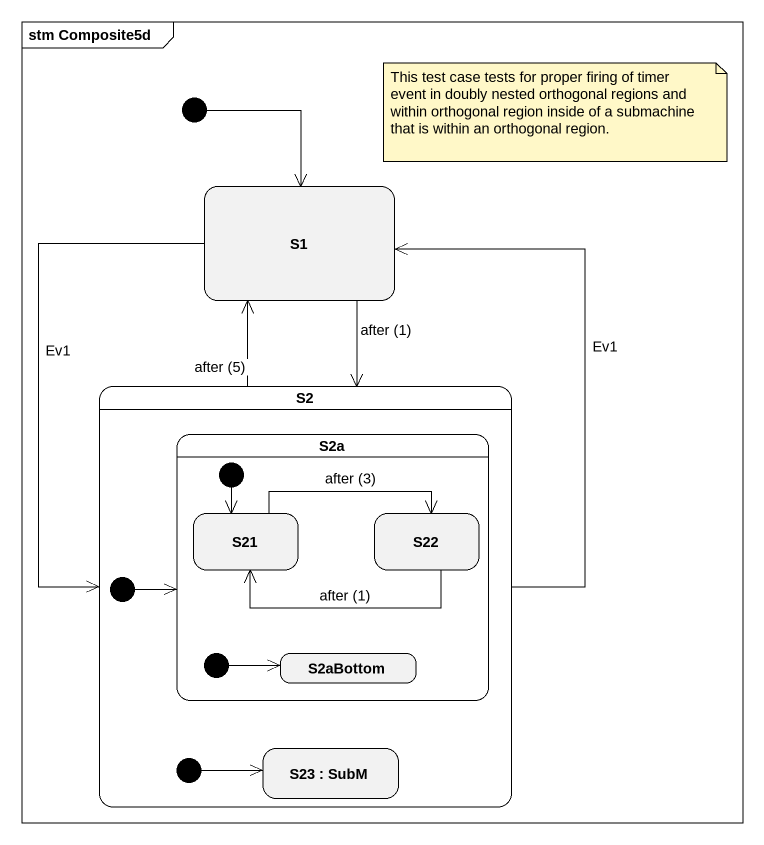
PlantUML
@startuml
mainframe stm Composite5d
hide empty description
state S1
state S2 {
  state S2a {
    state initial2 <<start>>
    state S21
    state S22
    state initial4 <<start>>
    state S2aBottom
  }
  state initial3 <<start>>
  state initial5 <<start>>
  state "S23 : SubM" as S23
}
[*] --> S1
S1 --> S2 : after (1)
S1 --> S2 : Ev1
S2 -up-> S1 : after (5)
S2 -up-> S1 : Ev1
initial2 --> S21
S21 -right-> S22 : after (3)
S22 -left-> S21 : after (1)
initial3 -right-> S2a
initial4 -right-> S2aBottom
initial5 -right-> S23
note as N1
  This test case tests for proper firing of timer event in doubly nested orthogonal regions and within orthogonal region inside of a submachine that is within an orthogonal region.
end note
@enduml
